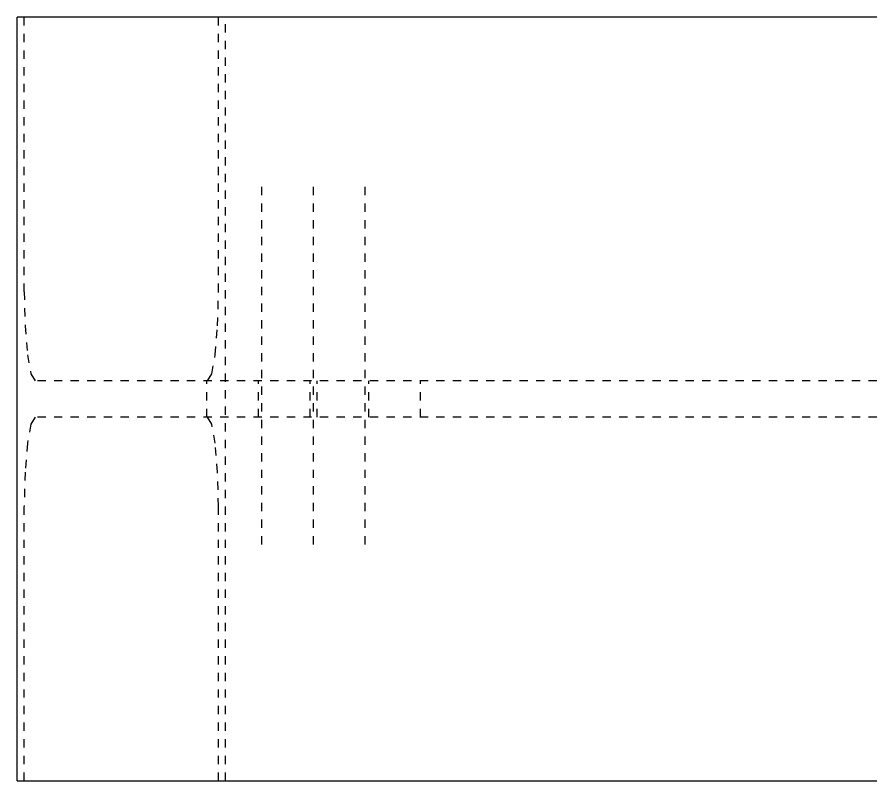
# Model space of a CAD drawing. Header units: millimetres. Extents: x 43 to 52598, y 7 to 2071.
# Drawn here: x 15685.7 to 15888.4, y 17.6 to 197.6 of the extents above; entities that cross this region are included whole.
import ezdxf

# ---------------------------------------------------------------- set-up
doc = ezdxf.new("R2010")
doc.units = ezdxf.units.MM
doc.linetypes.add('DXK_LINE_DOT2', pattern=[3.9198, 1.9599, -1.9599])
doc.layers.add('STÅL', color=7, linetype='Continuous')

msp = doc.modelspace()

# ---------------------------------------------------------------- linework, layer by layer
at = {"layer": 'STÅL', "color": 2, "linetype": 'Continuous'}
for p, q in [((15888.39, 197.55), (15685.68, 197.55)), ((15685.68, 17.55), (15685.68, 197.55)), ((15685.68, 17.55), (15888.39, 17.55))]:
    msp.add_line(p, q, dxfattribs=at)
at = {"layer": 'STÅL', "color": 7, "linetype": 'DXK_LINE_DOT2'}
for p, q in [((15687.34, 132.85), (15687.34, 197.55)), ((15733.14, 132.85), (15733.14, 197.55)), ((15734.79, 17.55), (15734.79, 197.55)), ((15687.34, 132.85), (15687.53, 124.81)), ((15732.94, 124.81), (15733.14, 132.85)), ((15687.53, 124.81), (15688.09, 118)), ((15732.38, 118), (15732.94, 124.81)), ((15688.09, 118), (15688.93, 113.45)), ((15731.54, 113.45), (15732.38, 118)), ((15688.93, 113.45), (15689.92, 111.85)), ((15888.39, 111.85), (15689.92, 111.85)), ((15730.56, 111.85), (15731.54, 113.45)), ((15688.93, 101.65), (15688.09, 97.1)), ((15689.92, 103.25), (15688.93, 101.65)), ((15888.39, 103.25), (15689.92, 103.25)), ((15731.54, 101.65), (15730.56, 103.25)), ((15732.38, 97.1), (15731.54, 101.65)), ((15688.09, 97.1), (15687.53, 90.29)), ((15732.94, 90.29), (15732.38, 97.1)), ((15687.53, 90.29), (15687.34, 82.25)), ((15733.14, 82.25), (15732.94, 90.29)), ((15687.34, 17.55), (15687.34, 82.25)), ((15733.14, 17.55), (15733.14, 82.25))]:
    msp.add_line(p, q, dxfattribs=at)
at = {"layer": 'STÅL', "color": 96, "linetype": 'DXK_LINE_DOT2'}
for p, q in [((15743.39, 73.25), (15743.39, 158.25)), ((15755.57, 73.25), (15755.57, 158.25)), ((15767.76, 73.25), (15767.76, 158.25)), ((15730.39, 103.25), (15730.39, 111.85)), ((15742.57, 103.25), (15742.57, 111.85)), ((15754.76, 103.25), (15754.76, 111.85)), ((15756.39, 103.25), (15756.39, 111.85)), ((15768.57, 103.25), (15768.57, 111.85)), ((15780.76, 103.25), (15780.76, 111.85))]:
    msp.add_line(p, q, dxfattribs=at)

doc.saveas('drawing.dxf')
